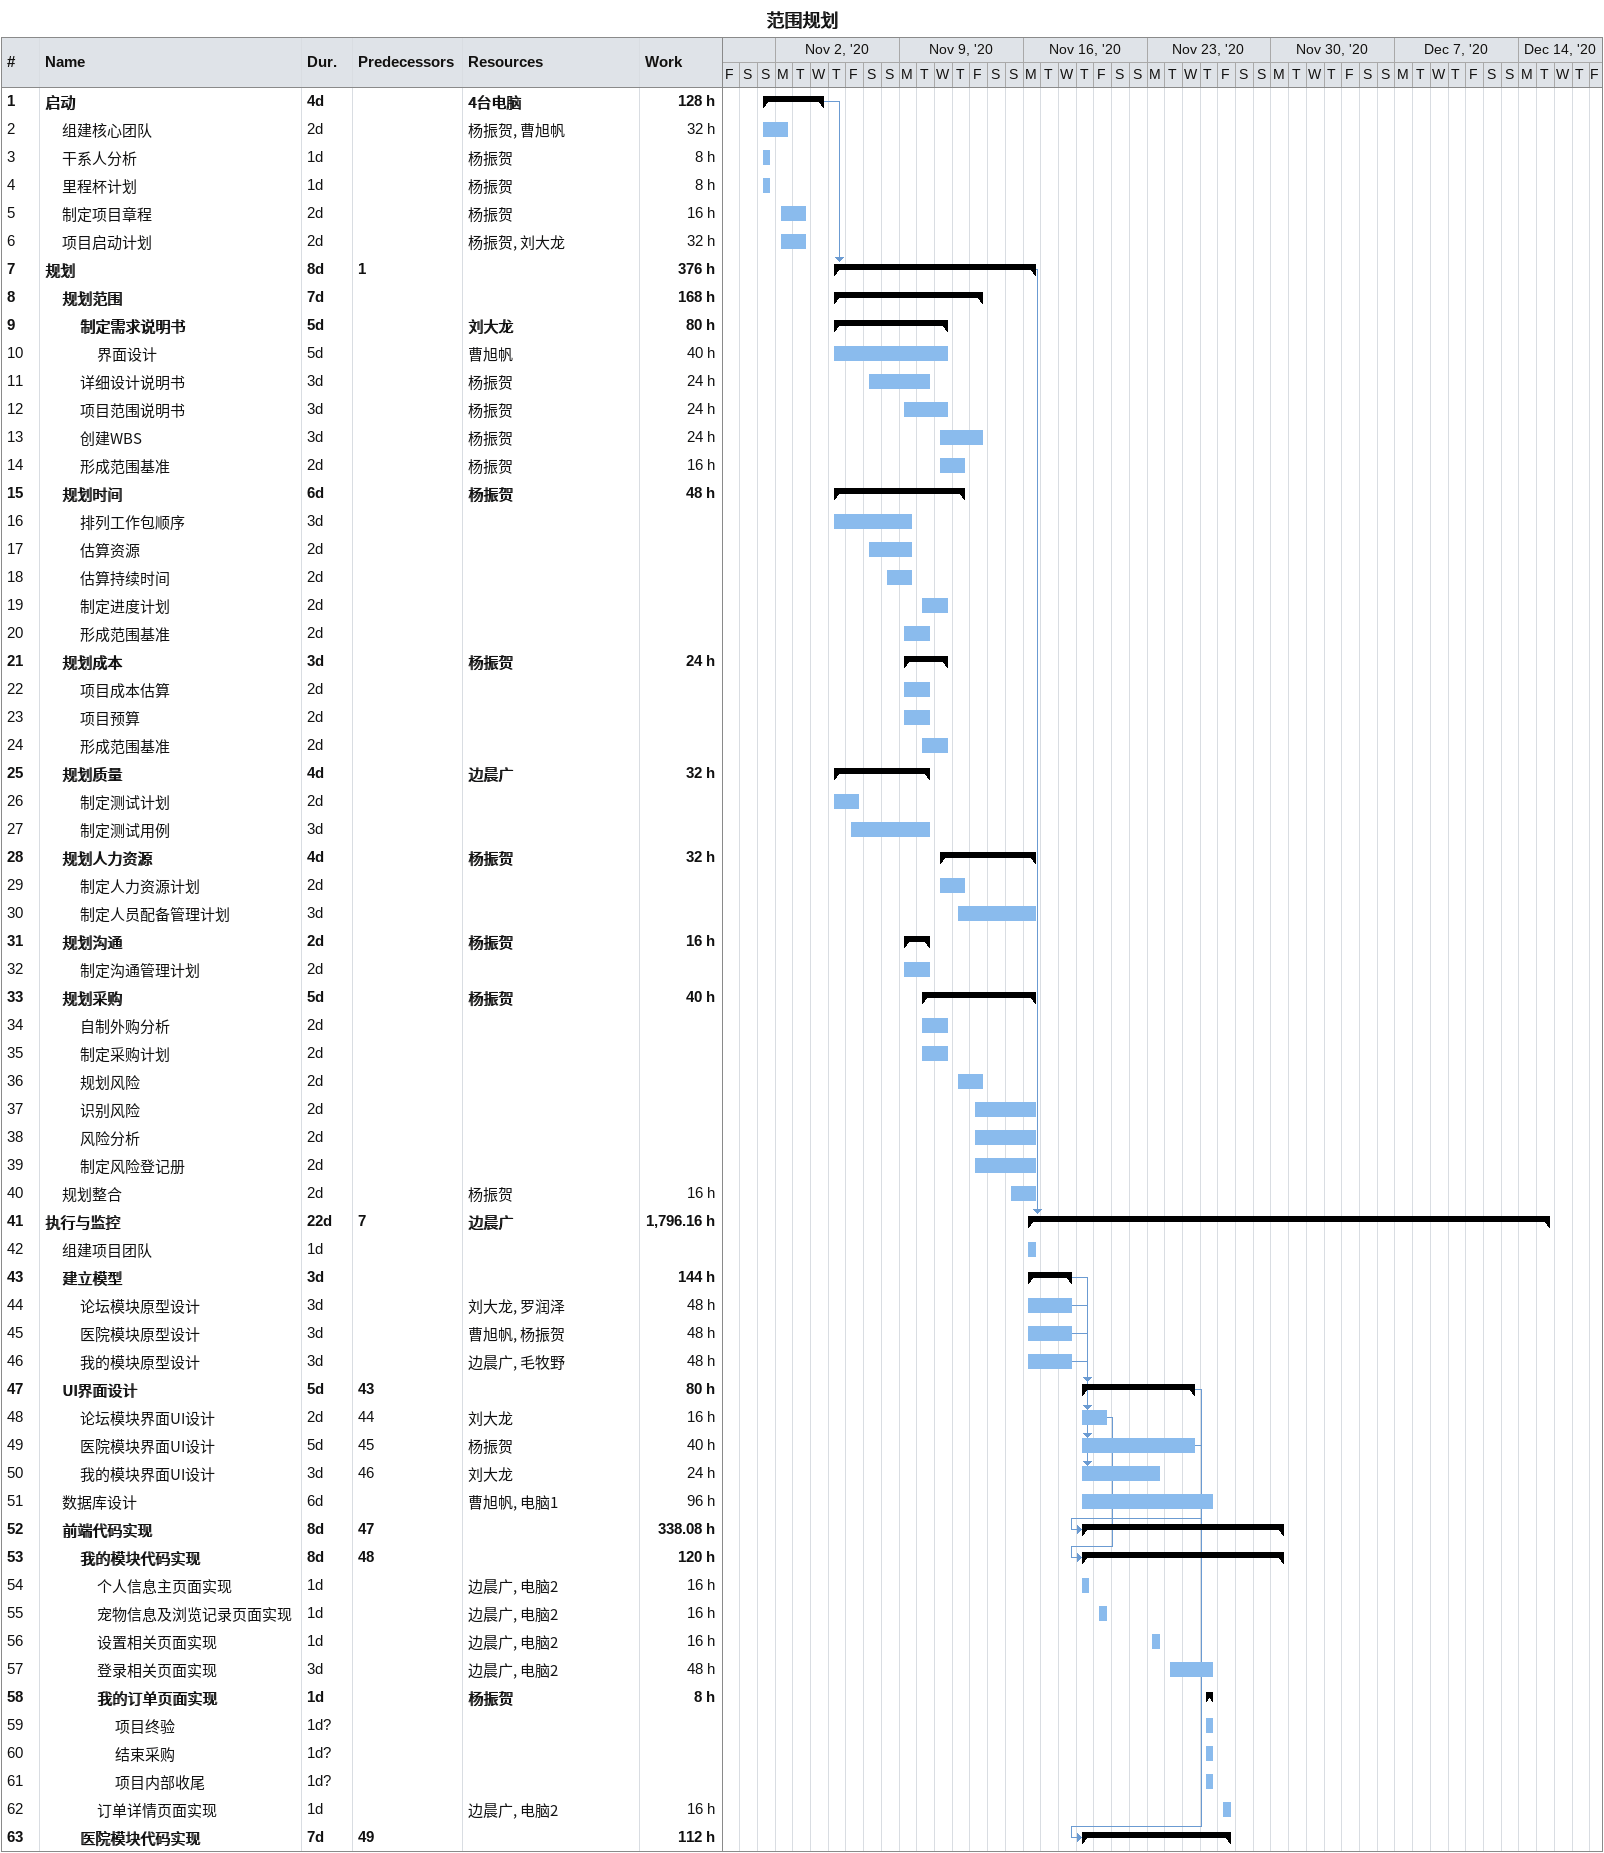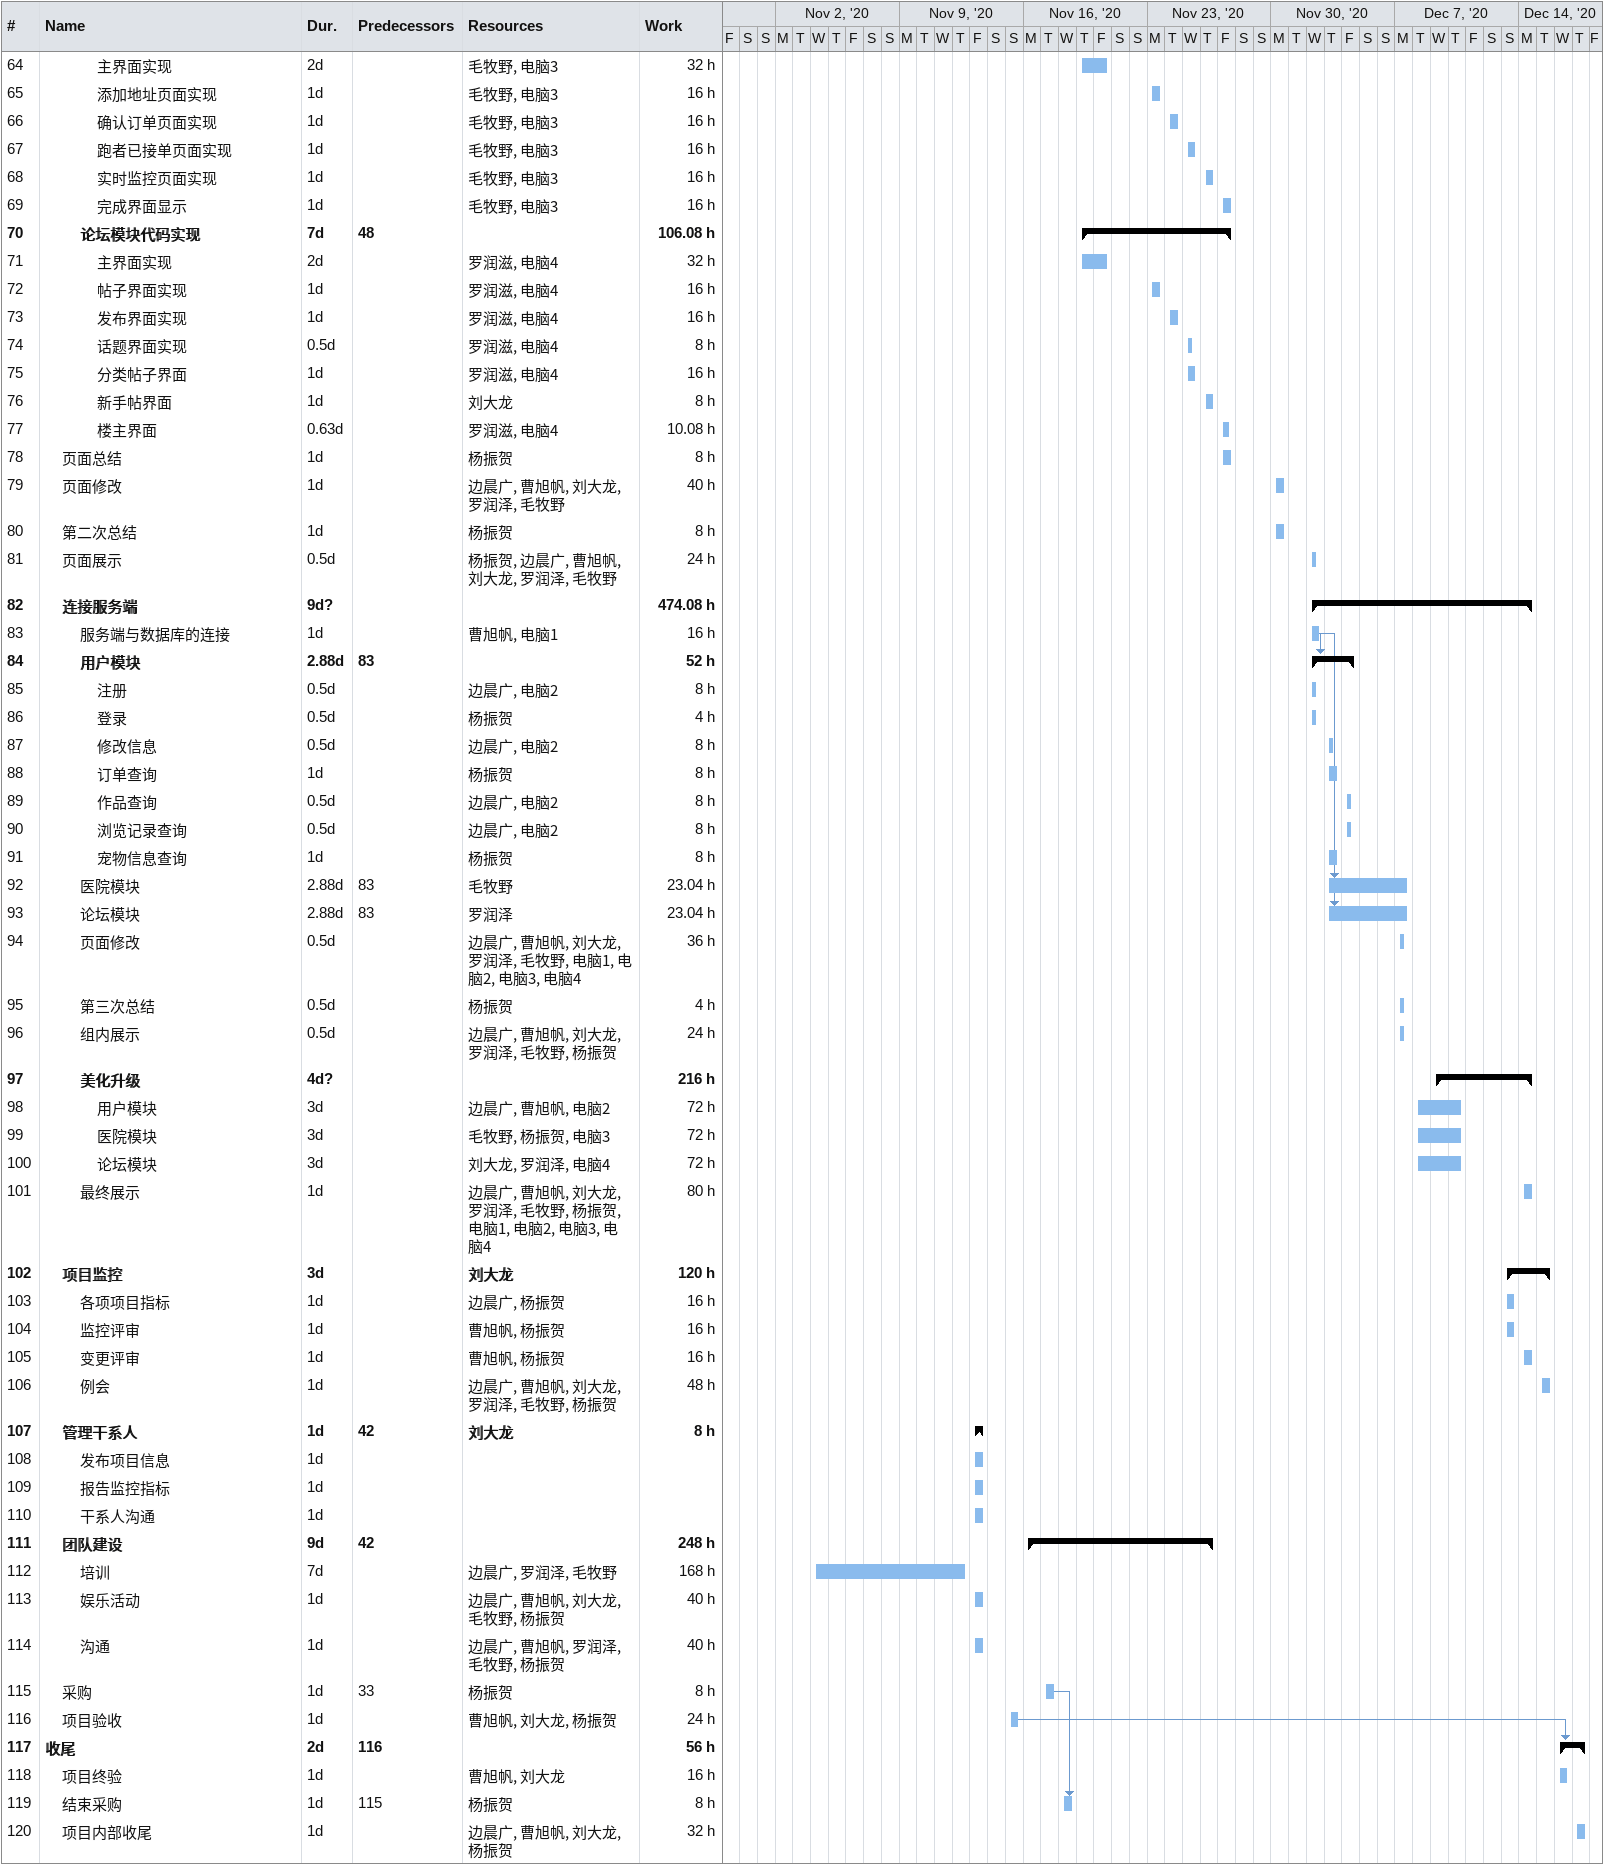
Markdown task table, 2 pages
范围规划

| ID | Level | Task | Duration | Start | Finish | Predecessors | Resources | Work (h) |
|---|---|---|---|---|---|---|---|---|
| 1 | 1 | **启动** | 4d | 2020-11-01 | 2020-11-04 |  | 4台电脑 | 128 |
| 2 | 2 | 组建核心团队 | 2d | 2020-11-01 | 2020-11-02 |  | 杨振贺, 曹旭帆 | 32 |
| 3 | 2 | 干系人分析 | 1d | 2020-11-01 | 2020-11-01 |  | 杨振贺 | 8 |
| 4 | 2 | 里程杯计划 | 1d | 2020-11-01 | 2020-11-01 |  | 杨振贺 | 8 |
| 5 | 2 | 制定项目章程 | 2d | 2020-11-02 | 2020-11-03 |  | 杨振贺 | 16 |
| 6 | 2 | 项目启动计划 | 2d | 2020-11-02 | 2020-11-03 |  | 杨振贺, 刘大龙 | 32 |
| 7 | 1 | **规划** | 8d | 2020-11-05 | 2020-11-16 | 1 |  | 376 |
| 8 | 2 | **规划范围** | 7d | 2020-11-05 | 2020-11-13 |  |  | 168 |
| 9 | 3 | **制定需求说明书** | 5d | 2020-11-05 | 2020-11-11 |  | 刘大龙 | 80 |
| 10 | 4 | 界面设计 | 5d | 2020-11-05 | 2020-11-11 |  | 曹旭帆 | 40 |
| 11 | 3 | 详细设计说明书 | 3d | 2020-11-07 | 2020-11-10 |  | 杨振贺 | 24 |
| 12 | 3 | 项目范围说明书 | 3d | 2020-11-09 | 2020-11-11 |  | 杨振贺 | 24 |
| 13 | 3 | 创建WBS | 3d | 2020-11-11 | 2020-11-13 |  | 杨振贺 | 24 |
| 14 | 3 | 形成范围基准 | 2d | 2020-11-11 | 2020-11-12 |  | 杨振贺 | 16 |
| 15 | 2 | **规划时间** | 6d | 2020-11-05 | 2020-11-12 |  | 杨振贺 | 48 |
| 16 | 3 | 排列工作包顺序 | 3d | 2020-11-05 | 2020-11-09 |  |  |  |
| 17 | 3 | 估算资源 | 2d | 2020-11-07 | 2020-11-09 |  |  |  |
| 18 | 3 | 估算持续时间 | 2d | 2020-11-08 | 2020-11-09 |  |  |  |
| 19 | 3 | 制定进度计划 | 2d | 2020-11-10 | 2020-11-11 |  |  |  |
| 20 | 3 | 形成范围基准 | 2d | 2020-11-09 | 2020-11-10 |  |  |  |
| 21 | 2 | **规划成本** | 3d | 2020-11-09 | 2020-11-11 |  | 杨振贺 | 24 |
| 22 | 3 | 项目成本估算 | 2d | 2020-11-09 | 2020-11-10 |  |  |  |
| 23 | 3 | 项目预算 | 2d | 2020-11-09 | 2020-11-10 |  |  |  |
| 24 | 3 | 形成范围基准 | 2d | 2020-11-10 | 2020-11-11 |  |  |  |
| 25 | 2 | **规划质量** | 4d | 2020-11-05 | 2020-11-10 |  | 边晨广 | 32 |
| 26 | 3 | 制定测试计划 | 2d | 2020-11-05 | 2020-11-06 |  |  |  |
| 27 | 3 | 制定测试用例 | 3d | 2020-11-06 | 2020-11-10 |  |  |  |
| 28 | 2 | **规划人力资源** | 4d | 2020-11-11 | 2020-11-16 |  | 杨振贺 | 32 |
| 29 | 3 | 制定人力资源计划 | 2d | 2020-11-11 | 2020-11-12 |  |  |  |
| 30 | 3 | 制定人员配备管理计划 | 3d | 2020-11-12 | 2020-11-16 |  |  |  |
| 31 | 2 | **规划沟通** | 2d | 2020-11-09 | 2020-11-10 |  | 杨振贺 | 16 |
| 32 | 3 | 制定沟通管理计划 | 2d | 2020-11-09 | 2020-11-10 |  |  |  |
| 33 | 2 | **规划采购** | 5d | 2020-11-10 | 2020-11-16 |  | 杨振贺 | 40 |
| 34 | 3 | 自制外购分析 | 2d | 2020-11-10 | 2020-11-11 |  |  |  |
| 35 | 3 | 制定采购计划 | 2d | 2020-11-10 | 2020-11-11 |  |  |  |
| 36 | 3 | 规划风险 | 2d | 2020-11-12 | 2020-11-13 |  |  |  |
| 37 | 3 | 识别风险 | 2d | 2020-11-13 | 2020-11-16 |  |  |  |
| 38 | 3 | 风险分析 | 2d | 2020-11-13 | 2020-11-16 |  |  |  |
| 39 | 3 | 制定风险登记册 | 2d | 2020-11-13 | 2020-11-16 |  |  |  |
| 40 | 2 | 规划整合 | 2d | 2020-11-15 | 2020-11-16 |  | 杨振贺 | 16 |
| 41 | 1 | **执行与监控** | 22d | 2020-11-16 | 2020-12-15 | 7 | 边晨广 | 1796.16 |
| 42 | 2 | 组建项目团队 | 1d | 2020-11-16 | 2020-11-16 |  |  |  |
| 43 | 2 | **建立模型** | 3d | 2020-11-16 | 2020-11-18 |  |  | 144 |
| 44 | 3 | 论坛模块原型设计 | 3d | 2020-11-16 | 2020-11-18 |  | 刘大龙, 罗润泽 | 48 |
| 45 | 3 | 医院模块原型设计 | 3d | 2020-11-16 | 2020-11-18 |  | 曹旭帆, 杨振贺 | 48 |
| 46 | 3 | 我的模块原型设计 | 3d | 2020-11-16 | 2020-11-18 |  | 边晨广, 毛牧野 | 48 |
| 47 | 2 | **UI界面设计** | 5d | 2020-11-19 | 2020-11-25 | 43 |  | 80 |
| 48 | 3 | 论坛模块界面UI设计 | 2d | 2020-11-19 | 2020-11-20 | 44 | 刘大龙 | 16 |
| 49 | 3 | 医院模块界面UI设计 | 5d | 2020-11-19 | 2020-11-25 | 45 | 杨振贺 | 40 |
| 50 | 3 | 我的模块界面UI设计 | 3d | 2020-11-19 | 2020-11-23 | 46 | 刘大龙 | 24 |
| 51 | 2 | 数据库设计 | 6d | 2020-11-19 | 2020-11-26 |  | 曹旭帆, 电脑1 | 96 |
| 52 | 2 | **前端代码实现** | 8d | 2020-11-19 | 2020-11-30 | 47 |  | 338.08 |
| 53 | 3 | **我的模块代码实现** | 8d | 2020-11-19 | 2020-11-30 | 48 |  | 120 |
| 54 | 4 | 个人信息主页面实现 | 1d | 2020-11-19 | 2020-11-19 |  | 边晨广, 电脑2 | 16 |
| 55 | 4 | 宠物信息及浏览记录页面实现 | 1d | 2020-11-20 | 2020-11-20 |  | 边晨广, 电脑2 | 16 |
| 56 | 4 | 设置相关页面实现 | 1d | 2020-11-23 | 2020-11-23 |  | 边晨广, 电脑2 | 16 |
| 57 | 4 | 登录相关页面实现 | 3d | 2020-11-24 | 2020-11-26 |  | 边晨广, 电脑2 | 48 |
| 58 | 4 | **我的订单页面实现** | 1d | 2020-11-26 | 2020-11-26 |  | 杨振贺 | 8 |
| 59 | 5 | 项目终验 | 1d? | 2020-11-26 | 2020-11-26 |  |  |  |
| 60 | 5 | 结束采购 | 1d? | 2020-11-26 | 2020-11-26 |  |  |  |
| 61 | 5 | 项目内部收尾 | 1d? | 2020-11-26 | 2020-11-26 |  |  |  |
| 62 | 4 | 订单详情页面实现 | 1d | 2020-11-27 | 2020-11-27 |  | 边晨广, 电脑2 | 16 |
| 63 | 3 | **医院模块代码实现** | 7d | 2020-11-19 | 2020-11-27 | 49 |  | 112 |
| 64 | 4 | 主界面实现 | 2d | 2020-11-19 | 2020-11-20 |  | 毛牧野, 电脑3 | 32 |
| 65 | 4 | 添加地址页面实现 | 1d | 2020-11-23 | 2020-11-23 |  | 毛牧野, 电脑3 | 16 |
| 66 | 4 | 确认订单页面实现 | 1d | 2020-11-24 | 2020-11-24 |  | 毛牧野, 电脑3 | 16 |
| 67 | 4 | 跑者已接单页面实现 | 1d | 2020-11-25 | 2020-11-25 |  | 毛牧野, 电脑3 | 16 |
| 68 | 4 | 实时监控页面实现 | 1d | 2020-11-26 | 2020-11-26 |  | 毛牧野, 电脑3 | 16 |
| 69 | 4 | 完成界面显示 | 1d | 2020-11-27 | 2020-11-27 |  | 毛牧野, 电脑3 | 16 |
| 70 | 3 | **论坛模块代码实现** | 7d | 2020-11-19 | 2020-11-27 | 48 |  | 106.08 |
| 71 | 4 | 主界面实现 | 2d | 2020-11-19 | 2020-11-20 |  | 罗润滋, 电脑4 | 32 |
| 72 | 4 | 帖子界面实现 | 1d | 2020-11-23 | 2020-11-23 |  | 罗润滋, 电脑4 | 16 |
| 73 | 4 | 发布界面实现 | 1d | 2020-11-24 | 2020-11-24 |  | 罗润滋, 电脑4 | 16 |
| 74 | 4 | 话题界面实现 | 0.5d | 2020-11-25 | 2020-11-25 |  | 罗润滋, 电脑4 | 8 |
| 75 | 4 | 分类帖子界面 | 1d | 2020-11-25 | 2020-11-25 |  | 罗润滋, 电脑4 | 16 |
| 76 | 4 | 新手帖界面 | 1d | 2020-11-26 | 2020-11-26 |  | 刘大龙 | 8 |
| 77 | 4 | 楼主界面 | 0.63d | 2020-11-27 | 2020-11-27 |  | 罗润滋, 电脑4 | 10.08 |
| 78 | 2 | 页面总结 | 1d | 2020-11-27 | 2020-11-27 |  | 杨振贺 | 8 |
| 79 | 2 | 页面修改 | 1d | 2020-11-30 | 2020-11-30 |  | 边晨广, 曹旭帆, 刘大龙, 罗润泽, 毛牧野 | 40 |
| 80 | 2 | 第二次总结 | 1d | 2020-11-30 | 2020-11-30 |  | 杨振贺 | 8 |
| 81 | 2 | 页面展示 | 0.5d | 2020-12-02 | 2020-12-02 |  | 杨振贺, 边晨广, 曹旭帆, 刘大龙, 罗润泽, 毛牧野 | 24 |
| 82 | 2 | **连接服务端** | 9d? | 2020-12-02 | 2020-12-14 |  |  | 474.08 |
| 83 | 3 | 服务端与数据库的连接 | 1d | 2020-12-02 | 2020-12-02 |  | 曹旭帆, 电脑1 | 16 |
| 84 | 3 | **用户模块** | 2.88d | 2020-12-02 | 2020-12-04 | 83 |  | 52 |
| 85 | 4 | 注册 | 0.5d | 2020-12-02 | 2020-12-02 |  | 边晨广, 电脑2 | 8 |
| 86 | 4 | 登录 | 0.5d | 2020-12-02 | 2020-12-02 |  | 杨振贺 | 4 |
| 87 | 4 | 修改信息 | 0.5d | 2020-12-03 | 2020-12-03 |  | 边晨广, 电脑2 | 8 |
| 88 | 4 | 订单查询 | 1d | 2020-12-03 | 2020-12-03 |  | 杨振贺 | 8 |
| 89 | 4 | 作品查询 | 0.5d | 2020-12-04 | 2020-12-04 |  | 边晨广, 电脑2 | 8 |
| 90 | 4 | 浏览记录查询 | 0.5d | 2020-12-04 | 2020-12-04 |  | 边晨广, 电脑2 | 8 |
| 91 | 4 | 宠物信息查询 | 1d | 2020-12-03 | 2020-12-03 |  | 杨振贺 | 8 |
| 92 | 3 | 医院模块 | 2.88d | 2020-12-03 | 2020-12-07 | 83 | 毛牧野 | 23.04 |
| 93 | 3 | 论坛模块 | 2.88d | 2020-12-03 | 2020-12-07 | 83 | 罗润泽 | 23.04 |
| 94 | 3 | 页面修改 | 0.5d | 2020-12-07 | 2020-12-07 |  | 边晨广, 曹旭帆, 刘大龙, 罗润泽, 毛牧野, 电脑1, 电脑2, 电脑3, 电脑4 | 36 |
| 95 | 3 | 第三次总结 | 0.5d | 2020-12-07 | 2020-12-07 |  | 杨振贺 | 4 |
| 96 | 3 | 组内展示 | 0.5d | 2020-12-07 | 2020-12-07 |  | 边晨广, 曹旭帆, 刘大龙, 罗润泽, 毛牧野, 杨振贺 | 24 |
| 97 | 3 | **美化升级** | 4d? | 2020-12-09 | 2020-12-14 |  |  | 216 |
| 98 | 4 | 用户模块 | 3d | 2020-12-08 | 2020-12-10 |  | 边晨广, 曹旭帆, 电脑2 | 72 |
| 99 | 4 | 医院模块 | 3d | 2020-12-08 | 2020-12-10 |  | 毛牧野, 杨振贺, 电脑3 | 72 |
| 100 | 4 | 论坛模块 | 3d | 2020-12-08 | 2020-12-10 |  | 刘大龙, 罗润泽, 电脑4 | 72 |
| 101 | 3 | 最终展示 | 1d | 2020-12-14 | 2020-12-14 |  | 边晨广, 曹旭帆, 刘大龙, 罗润泽, 毛牧野, 杨振贺, 电脑1, 电脑2, 电脑3, 电脑4 | 80 |
| 102 | 2 | **项目监控** | 3d | 2020-12-13 | 2020-12-15 |  | 刘大龙 | 120 |
| 103 | 3 | 各项项目指标 | 1d | 2020-12-13 | 2020-12-13 |  | 边晨广, 杨振贺 | 16 |
| 104 | 3 | 监控评审 | 1d | 2020-12-13 | 2020-12-13 |  | 曹旭帆, 杨振贺 | 16 |
| 105 | 3 | 变更评审 | 1d | 2020-12-14 | 2020-12-14 |  | 曹旭帆, 杨振贺 | 16 |
| 106 | 3 | 例会 | 1d | 2020-12-15 | 2020-12-15 |  | 边晨广, 曹旭帆, 刘大龙, 罗润泽, 毛牧野, 杨振贺 | 48 |
| 107 | 2 | **管理干系人** | 1d | 2020-11-13 | 2020-11-13 | 42 | 刘大龙 | 8 |
| 108 | 3 | 发布项目信息 | 1d | 2020-11-13 | 2020-11-13 |  |  |  |
| 109 | 3 | 报告监控指标 | 1d | 2020-11-13 | 2020-11-13 |  |  |  |
| 110 | 3 | 干系人沟通 | 1d | 2020-11-13 | 2020-11-13 |  |  |  |
| 111 | 2 | **团队建设** | 9d | 2020-11-16 | 2020-11-26 | 42 |  | 248 |
| 112 | 3 | 培训 | 7d | 2020-11-04 | 2020-11-12 |  | 边晨广, 罗润泽, 毛牧野 | 168 |
| 113 | 3 | 娱乐活动 | 1d | 2020-11-13 | 2020-11-13 |  | 边晨广, 曹旭帆, 刘大龙, 毛牧野, 杨振贺 | 40 |
| 114 | 3 | 沟通 | 1d | 2020-11-13 | 2020-11-13 |  | 边晨广, 曹旭帆, 罗润泽, 毛牧野, 杨振贺 | 40 |
| 115 | 2 | 采购 | 1d | 2020-11-17 | 2020-11-17 | 33 | 杨振贺 | 8 |
| 116 | 2 | 项目验收 | 1d | 2020-11-15 | 2020-11-15 |  | 曹旭帆, 刘大龙, 杨振贺 | 24 |
| 117 | 1 | **收尾** | 2d | 2020-12-16 | 2020-12-17 | 116 |  | 56 |
| 118 | 2 | 项目终验 | 1d | 2020-12-16 | 2020-12-16 |  | 曹旭帆, 刘大龙 | 16 |
| 119 | 2 | 结束采购 | 1d | 2020-11-18 | 2020-11-18 | 115 | 杨振贺 | 8 |
| 120 | 2 | 项目内部收尾 | 1d | 2020-12-17 | 2020-12-17 |  | 边晨广, 曹旭帆, 刘大龙, 杨振贺 | 32 |
